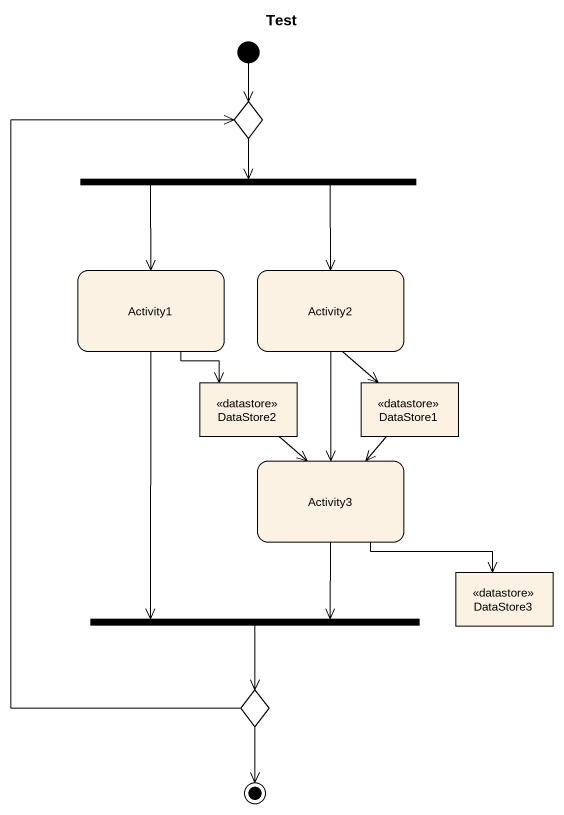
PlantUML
@startuml
title Test
hide empty description
state choice1 <<choice>>
state fork1 <<fork>> #FCF2E3
state Activity1
state Activity2
state DataStore2 <<datastore>>
state DataStore1 <<datastore>>
state Activity3
state DataStore3 <<datastore>>
state fork2 <<join>>
state choice2 <<choice>>
[*] --> choice1
choice1 --> fork1
fork1 --> Activity1
fork1 --> Activity2
Activity1 --> DataStore2
Activity1 --> fork2
Activity2 --> DataStore1
Activity2 --> Activity3
DataStore2 --> Activity3
DataStore1 --> Activity3
Activity3 -right-> DataStore3
Activity3 --> fork2
fork2 --> choice2
choice2 -up-> choice1
choice2 --> [*]
@enduml
